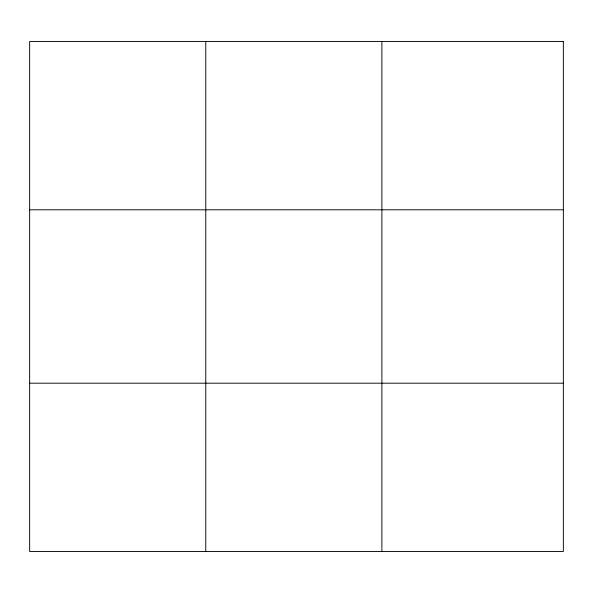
<?xml version="1.0" encoding="UTF-8"?>
<svg xmlns="http://www.w3.org/2000/svg" width="593" height="593" viewBox="0 0 593 593"><rect width="100%" height="100%" fill="white"/><g stroke="black" fill="none" stroke-linecap="round" stroke-linejoin="round"><path stroke-width="0.89" d="M205.771 41.517L205.771 551.483M381.892 41.517L381.892 551.483M29.65 209.803L563.35 209.803M29.65 383.197L563.35 383.197M563.35 41.517L563.35 551.483L29.65 551.483L29.65 41.517L563.35 41.517"/></g></svg>
